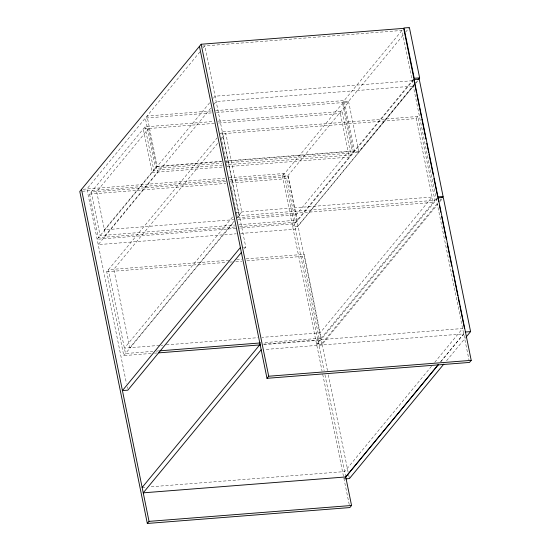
<?xml version="1.0" encoding="UTF-8"?>
<svg xmlns="http://www.w3.org/2000/svg" width="551" height="551" viewBox="0 0 551 551"><rect width="100%" height="100%" fill="white"/><g stroke="black" fill="none" stroke-linecap="round" stroke-linejoin="round"><path stroke-width="0.41" stroke-dasharray="2.75 2.07" d="M199.937 51.863L86.9 188.959L126.461 383.427M203.216 47.889L204.855 45.905L245.787 247.11L243.604 249.755M234.678 227.012L98.415 237.701L89.551 194.104L144.989 126.868L213.547 121.489M209.628 102.823L97.134 239.258L235.966 228.369M213.451 98.188L215.083 96.205L412.189 80.742M210.716 108.189L98.223 244.623L236.2 233.803M213.995 104.215L216.178 101.57L413.284 86.114L295.329 229.168L240.484 233.466M151.132 353.453L123.775 355.602L106.722 271.767L217.108 137.881M417.858 116.475L222.101 131.827L220.386 133.907L416.143 118.561L417.858 116.475L434.911 200.309L239.155 215.661L237.44 217.748L236.93 215.227M217.597 143.418L113.837 269.26L129.802 347.729L234.106 221.226M221.963 138.122L225.786 133.487L241.751 211.956L237.385 217.252M232.529 217.018L124.402 348.156L160.307 345.339M123.775 355.602L234.168 221.716M229.946 179.688L282.291 175.583L284.006 173.503L324.119 370.671M216.467 112.5L342.446 102.624L403.993 27.97M348.542 101.356L358.908 152.29L353.508 152.717L343.142 101.777L348.542 101.356L403.422 34.796M405.591 32.165L409.393 27.55M287.822 175.797L348.673 101.99L343.273 102.417L282.422 176.217L287.822 175.797L321.929 343.466L316.529 343.886L437.701 196.934M230.952 183.015L286.658 178.648L288.373 176.568L297.244 220.159L238.969 224.732M218.685 123.031L340.38 113.492L342.095 111.412L350.966 155.003L226.702 164.749M413.14 79.592L294.241 223.802L239.389 228.1M413.822 79.564L292.65 226.523L298.05 226.096L413.767 85.756M414.194 84.441L358.777 151.656L353.377 152.076M414.738 83.78L417.458 80.487M415.95 83.111L419.221 79.137M246.917 260.768L302.478 256.415L304.193 254.335L321.247 338.169L263.123 342.729M437.9 197.905L316.729 344.864L322.128 344.437L437.845 204.097M321.929 343.466L439.285 201.143M439.829 200.481L440.917 199.159M440.029 201.452L442.212 198.801M431.481 366.277L344.65 471.587L149.865 486.864M434.753 362.303L462.606 328.527L263.53 344.141M344.017 478.998L345.112 477.676M440.628 361.828L464.1 333.362M440.759 361.711L463.694 333.892L264.625 349.506M446.572 360.747L465.678 337.577M202.541 46.084L401.961 30.443L468.991 359.906M211.329 110.958L147.055 115.999L157.29 166.299L221.564 161.257M215.613 110.62L344.161 100.544L354.396 150.843L225.848 160.926M211.329 112.907L145.34 118.079L155.575 168.379L221.564 163.206M217.831 121.158L342.095 111.412M214.401 123.369L143.274 128.948L152.138 172.546L223.437 166.953M221.495 161.657L156.45 166.753L104.442 229.829L233.672 219.697M225.772 161.319L348.156 151.718L296.149 214.794L237.956 219.36M226.702 162.807L352.681 152.923L342.446 102.624M222.418 165.086L153.86 170.466L144.989 126.868M226.867 166.684L349.251 157.083L340.38 113.492M83.043 189.262L224.794 178.145M229.085 177.808L284.006 173.503M82.354 191.259L225.655 180.025M225.814 181.472L91.266 192.024L100.137 235.621L234.767 225.063M230.098 181.134L288.373 176.568M89.551 194.104L225.814 183.421M236.351 212.383L432.108 197.031L320.159 332.804L262.028 337.357M237.44 217.748L433.196 202.396L416.143 118.561M239.823 226.613L295.529 222.239L286.658 178.648M243.473 247.289L245.787 247.11M228.968 260.23L108.437 269.68L125.49 353.522L152.847 351.373M236.661 259.631L241.793 259.225M246.063 258.887L304.193 254.335M106.722 271.767L226.399 262.379M229.815 262.111L232.384 261.911M235.8 261.642L241.786 261.174M161.161 345.27L162.869 345.14M166.285 344.871L257.758 337.694M156.27 351.104L158.833 350.904M154.549 353.184L157.118 352.984M263.97 344.602L319.532 340.249L302.478 256.415M142.144 487.463L146.435 487.132M322.128 344.437L327.452 370.589M328.306 374.811L348.563 474.356M348.735 475.203L349.424 478.571M324.98 374.887L345.587 476.181M282.291 175.583L322.06 371.064M322.734 374.391L349.32 505.04M222.101 131.827L239.155 215.661M221.068 137.261L225.676 159.9M225.841 160.74L226.358 163.254M226.523 164.088L227.04 166.609M231.083 186.5L231.592 189.007M231.764 189.84L232.274 192.347M232.446 193.181L236.82 214.676M127.15 386.795L127.488 388.483M148.674 128.528L96.666 191.603L105.537 235.194L157.545 172.119L148.674 128.528"/><path stroke-width="0.83" d="M199.448 46.325L266.994 378.31L469.5 362.434L471.215 360.354L403.676 28.363L201.17 44.245L79.785 191.466L147.324 523.45L349.83 507.567L351.552 505.487L345.718 476.842M240.388 247.53L122.432 390.583L127.832 390.163L241.421 252.406M418.002 79.826L419.628 77.849L409.393 27.55L403.993 27.97L414.228 78.276L419.628 77.849M142.144 487.463L260.1 344.409M261.188 349.775L143.232 492.835L345.746 476.952L438.575 364.363M147.324 523.45L149.039 521.37L351.552 505.487M266.994 378.31L268.709 376.23L471.215 360.354M442.012 197.83L443.1 196.507L419.221 79.137L413.822 79.564M345.656 477.014L438.444 364.48M443.844 364.053L349.424 478.571L345.56 478.874M466.222 336.909L470.588 331.619L443.3 197.478L437.9 197.905L438.589 201.28M437.701 196.934L443.1 196.507M159.687 350.835L260.554 342.929M158.826 352.854L260.554 344.871M465.189 332.039L470.588 331.619M413.994 80.398L414.338 82.078M414.676 83.752L416.549 92.974M416.893 94.655L419.283 106.391M419.621 108.065L421.501 117.287M421.839 118.968L425.937 139.086M426.784 143.274L428.664 152.496M429.002 154.177L433.1 174.295M433.947 178.49L437.528 196.094M439.443 205.495L440.821 212.245M441.675 216.46L446.31 239.244M447.171 243.459L451.799 266.236M452.66 270.458L454.031 277.201M454.375 278.889L457.812 295.763M458.156 297.45L459.527 304.2M459.871 305.888L464.507 328.665M201.17 44.245L268.709 376.23M81.5 189.379L149.039 521.37"/></g></svg>
